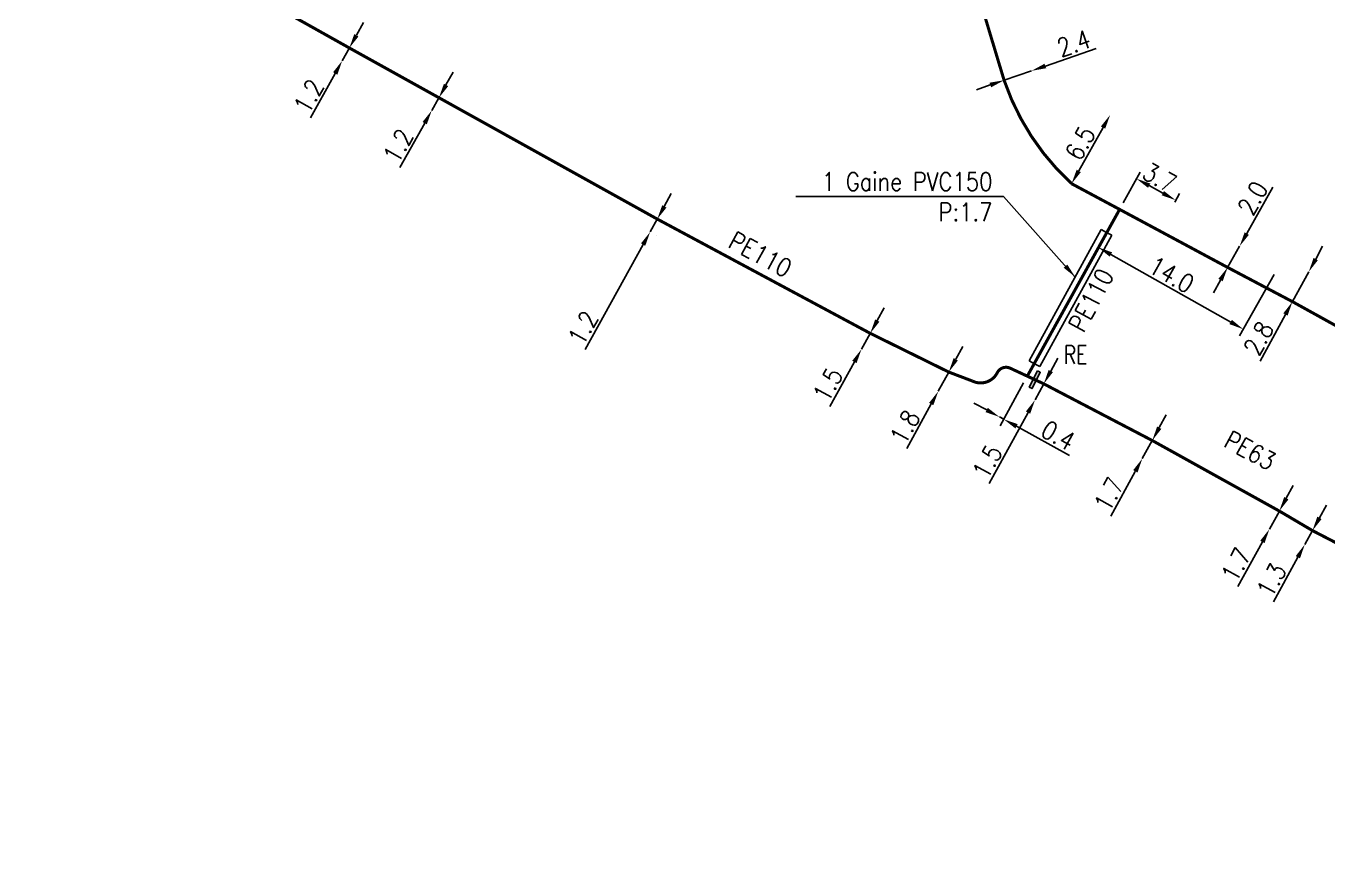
# Model space of a CAD drawing. Header units: millimetres. Extents: x 108995 to 110001, y 128245 to 129001.
# Drawn here: x 109518 to 109625.2, y 128544.6 to 128613.8 of the extents above; entities that cross this region are included whole.
import ezdxf
from ezdxf.enums import TextEntityAlignment as Align

# ---------------------------------------------------------------- set-up
doc = ezdxf.new("R2010")
doc.units = ezdxf.units.MM
doc.header["$PDMODE"] = 34
doc.linetypes.add('L_100_PE', pattern=[14, 10, -1.5, 1, -1.5])
doc.layers.get('0').update_dxf_attribs({"linetype": 'CONTINUOUS'})
doc.layers.get('Defpoints').update_dxf_attribs({"linetype": 'CONTINUOUS'})
for name, color, linetype in [('L_140', 3, 'CONTINUOUS'), ('L_340', 7, 'CONTINUOUS'), ('L_400', 7, 'CONTINUOUS')]:
    doc.layers.add(name, color=color, linetype=linetype)
doc.styles.add('G_ROMANS', font='ROMANS.SHX', dxfattribs={"width": 0.75})
doc.styles.get("Standard").update_dxf_attribs({"font": 'romans.shx', "width": 0.85})
doc.dimstyles.get("Standard").update_dxf_attribs({"dimtxt": 1.5, "dimasz": 1.2, "dimexe": 0.625, "dimexo": 0.625, "dimgap": 0.25, "dimtad": 1, "dimdec": 1, "dimzin": 0, "dimdsep": 46, "dimtxsty": 'Standard', "dimcen": -0.5, "dimadec": 0, "dimazin": 0, "dimtfac": 1, "dimtdec": 1, "dimtmove": 0, "dimatfit": 3, "dimfxl": 1, "dimtolj": 1, "dimtzin": 0, "dimarcsym": 0})

# ---------------------------------------------------------------- blocks, each defined once
blk = doc.blocks.new('*D61')
at = {"layer": 'Defpoints', "color": 0, "linetype": 'Continuous', "transparency": 16777216}
for p in [(109598.55, 128609.38), (109600.82, 128610.16), (109600.82, 128610.16)]:
    blk.add_point(p, dxfattribs=at)
at = {"layer": 'L_140', "color": 0, "linetype": 'Continuous', "lineweight": -2, "transparency": 16777216}
for p, q in [((109601.95, 128610.55), (109606.14, 128612)), ((109598.55, 128609.38), (109600.82, 128610.16)), ((109597.41, 128608.99), (109596.28, 128608.59))]:
    blk.add_line(p, q, dxfattribs=at)
at = {"layer": 'L_140', "color": 0, "linetype": 'Continuous', "transparency": 16777216}
for points in [[(109601.88, 128610.74), (109602.02, 128610.37), (109600.82, 128610.16)], [(109597.35, 128609.18), (109597.48, 128608.8), (109598.55, 128609.38)]]:
    blk.add_solid(points, dxfattribs=at)
at = {"layer": 'L_140', "color": 0, "linetype": 'Continuous', "transparency": 16777216, "insert": (109604.29, 128612.42), "char_height": 1.5, "attachment_point": 5, "rotation": 19.067}
blk.add_mtext('\\A1;2.4', dxfattribs=at)
blk = doc.blocks.new('*D62')
at = {"layer": 'Defpoints', "color": 0, "linetype": 'Continuous', "transparency": 16777216}
for p in [(109623.65, 128593.59), (109623.65, 128593.59), (109622.31, 128591.14)]:
    blk.add_point(p, dxfattribs=at)
at = {"layer": 'L_140', "color": 0, "linetype": 'Continuous', "lineweight": -2, "transparency": 16777216}
for p, q in [((109624.23, 128594.65), (109624.8, 128595.7)), ((109623.65, 128593.59), (109622.31, 128591.14)), ((109621.73, 128590.08), (109619.64, 128586.25))]:
    blk.add_line(p, q, dxfattribs=at)
at = {"layer": 'L_140', "color": 0, "linetype": 'Continuous', "transparency": 16777216}
for points in [[(109624.05, 128594.74), (109624.4, 128594.55), (109623.65, 128593.59)], [(109621.56, 128590.18), (109621.91, 128589.99), (109622.31, 128591.14)]]:
    blk.add_solid(points, dxfattribs=at)
at = {"layer": 'L_140', "color": 0, "linetype": 'Continuous', "transparency": 16777216, "insert": (109619.52, 128588.12), "char_height": 1.5, "attachment_point": 5, "rotation": 61.3333}
blk.add_mtext('\\A1;2.8', dxfattribs=at)
blk = doc.blocks.new('*D84')
at = {"layer": 'Defpoints', "color": 0, "linetype": 'Continuous', "transparency": 16777216}
for p in [(109607.29, 128606.53), (109607.29, 128606.53), (109604.11, 128600.86)]:
    blk.add_point(p, dxfattribs=at)
at = {"layer": 'L_140', "color": 0, "linetype": 'Continuous', "lineweight": -2, "transparency": 16777216}
blk.add_line((109604.7, 128601.91), (109606.7, 128605.49), dxfattribs=at)
at = {"layer": 'L_140', "color": 0, "linetype": 'Continuous', "transparency": 16777216}
for points in [[(109606.53, 128605.58), (109606.88, 128605.39), (109607.29, 128606.53)], [(109604.53, 128602.01), (109604.87, 128601.81), (109604.11, 128600.86)]]:
    blk.add_solid(points, dxfattribs=at)
at = {"layer": 'L_140', "color": 0, "linetype": 'Continuous', "transparency": 16777216, "insert": (109604.83, 128604.19), "char_height": 1.5, "attachment_point": 5, "rotation": 60.7324}
blk.add_mtext('\\A1;6.5', dxfattribs=at)
blk = doc.blocks.new('*D85')
at = {"layer": 'Defpoints', "color": 0, "linetype": 'Continuous', "transparency": 16777216}
for p in [(109617.96, 128595.71), (109617.96, 128595.71), (109616.97, 128593.96)]:
    blk.add_point(p, dxfattribs=at)
at = {"layer": 'L_140', "color": 0, "linetype": 'Continuous', "lineweight": -2, "transparency": 16777216}
for p, q in [((109618.55, 128596.75), (109620.69, 128600.56)), ((109616.97, 128593.96), (109617.96, 128595.71)), ((109616.38, 128592.92), (109615.8, 128591.87))]:
    blk.add_line(p, q, dxfattribs=at)
at = {"layer": 'L_140', "color": 0, "linetype": 'Continuous', "transparency": 16777216}
for points in [[(109618.37, 128596.85), (109618.72, 128596.65), (109617.96, 128595.71)], [(109616.21, 128593.02), (109616.56, 128592.82), (109616.97, 128593.96)]]:
    blk.add_solid(points, dxfattribs=at)
at = {"layer": 'L_140', "color": 0, "linetype": 'Continuous', "transparency": 16777216, "insert": (109619.04, 128599.67), "char_height": 1.5, "attachment_point": 5, "rotation": 60.5831}
blk.add_mtext('\\A1;2.0', dxfattribs=at)
blk = doc.blocks.new('*D86')
at = {"layer": 'Defpoints', "color": 0, "linetype": 'Continuous', "transparency": 16777216}
for p in [(109608.07, 128598.74), (109621.11, 128593.93), (109618.26, 128588.87)]:
    blk.add_point(p, dxfattribs=at)
at = {"layer": 'L_140', "color": 0, "linetype": 'Continuous', "lineweight": -2, "transparency": 16777216}
for p, q in [((109607.76, 128598.2), (109606, 128595.07)), ((109607.35, 128595.03), (109617.22, 128589.46)), ((109620.81, 128593.38), (109617.96, 128588.33))]:
    blk.add_line(p, q, dxfattribs=at)
at = {"layer": 'L_140', "color": 0, "linetype": 'Continuous', "transparency": 16777216}
for points in [[(109607.45, 128595.2), (109607.25, 128594.85), (109606.3, 128595.62)], [(109617.32, 128589.64), (109617.12, 128589.29), (109618.26, 128588.87)]]:
    blk.add_solid(points, dxfattribs=at)
at = {"layer": 'L_140', "color": 0, "linetype": 'Continuous', "transparency": 16777216, "insert": (109612.34, 128593.36), "char_height": 1.5, "attachment_point": 5, "rotation": 330.5799}
blk.add_mtext('\\A1;14.0', dxfattribs=at)
blk = doc.blocks.new('*D122')
at = {"layer": 'Defpoints', "color": 0, "linetype": 'Continuous', "transparency": 16777216}
for p in [(109608.07, 128598.74), (109612.31, 128598.8), (109612.69, 128599.5)]:
    blk.add_point(p, dxfattribs=at)
at = {"layer": 'L_140', "color": 0, "linetype": 'Continuous', "lineweight": -2, "transparency": 16777216}
for p, q in [((109608.37, 128599.29), (109609.75, 128601.82)), ((109610.5, 128600.7), (109611.64, 128600.08)), ((109612.61, 128599.35), (109612.99, 128600.05))]:
    blk.add_line(p, q, dxfattribs=at)
at = {"layer": 'L_140', "color": 0, "linetype": 'Continuous', "transparency": 16777216}
for points in [[(109610.6, 128600.87), (109610.41, 128600.52), (109609.45, 128601.27)], [(109611.73, 128600.25), (109611.54, 128599.9), (109612.69, 128599.5)]]:
    blk.add_solid(points, dxfattribs=at)
at = {"layer": 'L_140', "color": 0, "linetype": 'Continuous', "transparency": 16777216, "insert": (109611.37, 128601.36), "char_height": 1.5, "attachment_point": 5, "rotation": 331.3432}
blk.add_mtext('\\A1;3.7', dxfattribs=at)
blk = doc.blocks.new('*D393')
at = {"layer": 'Defpoints', "color": 0, "linetype": 'Continuous', "transparency": 16777216}
for p in [(109587.52, 128588.53), (109586.8, 128587.22), (109586.8, 128587.22)]:
    blk.add_point(p, dxfattribs=at)
at = {"layer": 'L_140', "color": 0, "linetype": 'Continuous', "lineweight": -2, "transparency": 16777216}
for p, q in [((109588.1, 128589.58), (109588.68, 128590.63)), ((109587.52, 128588.53), (109586.8, 128587.22)), ((109586.21, 128586.17), (109584.18, 128582.51))]:
    blk.add_line(p, q, dxfattribs=at)
at = {"layer": 'L_140', "color": 0, "linetype": 'Continuous', "transparency": 16777216}
for points in [[(109587.93, 128589.68), (109588.28, 128589.49), (109587.52, 128588.53)], [(109586.04, 128586.27), (109586.39, 128586.08), (109586.8, 128587.22)]]:
    blk.add_solid(points, dxfattribs=at)
at = {"layer": 'L_140', "color": 0, "linetype": 'Continuous', "transparency": 16777216, "insert": (109584.03, 128584.3), "char_height": 1.5, "attachment_point": 5, "rotation": 61.0223}
blk.add_mtext('\\A1;1.5', dxfattribs=at)
blk = doc.blocks.new('*D394')
at = {"layer": 'Defpoints', "color": 0, "linetype": 'Continuous', "transparency": 16777216}
for p in [(109569.96, 128597.95), (109569.38, 128596.9), (109569.39, 128596.89)]:
    blk.add_point(p, dxfattribs=at)
at = {"layer": 'L_140', "color": 0, "linetype": 'Continuous', "lineweight": -2, "transparency": 16777216}
for p, q in [((109570.55, 128598.99), (109571.13, 128600.04)), ((109569.97, 128597.94), (109569.39, 128596.89)), ((109570.51, 128597.64), (109570.52, 128597.64)), ((109569.93, 128596.59), (109569.94, 128596.59)), ((109568.81, 128595.84), (109564.02, 128587.19))]:
    blk.add_line(p, q, dxfattribs=at)
at = {"layer": 'L_140', "color": 0, "linetype": 'Continuous', "transparency": 16777216}
for points in [[(109570.38, 128599.09), (109570.73, 128598.89), (109569.97, 128597.94)], [(109568.63, 128595.94), (109568.98, 128595.74), (109569.39, 128596.89)]]:
    blk.add_solid(points, dxfattribs=at)
at = {"layer": 'L_140', "color": 0, "linetype": 'Continuous', "transparency": 16777216, "insert": (109563.86, 128588.98), "char_height": 1.5, "attachment_point": 5, "rotation": 61.0241}
blk.add_mtext('\\A1;1.2', dxfattribs=at)
blk = doc.blocks.new('*D395')
at = {"layer": 'Defpoints', "color": 0, "linetype": 'Continuous', "transparency": 16777216}
for p in [(109551.98, 128607.94), (109551.39, 128606.89), (109551.39, 128606.89)]:
    blk.add_point(p, dxfattribs=at)
at = {"layer": 'L_140', "color": 0, "linetype": 'Continuous', "lineweight": -2, "transparency": 16777216}
for p, q in [((109552.56, 128608.99), (109553.15, 128610.04)), ((109551.98, 128607.94), (109551.39, 128606.89)), ((109550.81, 128605.84), (109548.77, 128602.19))]:
    blk.add_line(p, q, dxfattribs=at)
at = {"layer": 'L_140', "color": 0, "linetype": 'Continuous', "transparency": 16777216}
for points in [[(109552.39, 128609.09), (109552.74, 128608.89), (109551.98, 128607.94)], [(109550.63, 128605.94), (109550.98, 128605.75), (109551.39, 128606.89)]]:
    blk.add_solid(points, dxfattribs=at)
at = {"layer": 'L_140', "color": 0, "linetype": 'Continuous', "transparency": 16777216, "insert": (109548.62, 128603.98), "char_height": 1.5, "attachment_point": 5, "rotation": 60.8307}
blk.add_mtext('\\A1;1.2', dxfattribs=at)
blk = doc.blocks.new('*D396')
at = {"layer": 'Defpoints', "color": 0, "linetype": 'Continuous', "transparency": 16777216}
for p in [(109544.6, 128612.04), (109544.01, 128610.99), (109544.01, 128610.99)]:
    blk.add_point(p, dxfattribs=at)
at = {"layer": 'L_140', "color": 0, "linetype": 'Continuous', "lineweight": -2, "transparency": 16777216}
for p, q in [((109545.18, 128613.09), (109545.76, 128614.14)), ((109544.6, 128612.04), (109544.01, 128610.99)), ((109543.43, 128609.94), (109541.4, 128606.28))]:
    blk.add_line(p, q, dxfattribs=at)
at = {"layer": 'L_140', "color": 0, "linetype": 'Continuous', "transparency": 16777216}
for points in [[(109545, 128613.18), (109545.35, 128612.99), (109544.6, 128612.04)], [(109543.26, 128610.04), (109543.61, 128609.84), (109544.01, 128610.99)]]:
    blk.add_solid(points, dxfattribs=at)
at = {"layer": 'L_140', "color": 0, "linetype": 'Continuous', "transparency": 16777216, "insert": (109541.25, 128608.07), "char_height": 1.5, "attachment_point": 5, "rotation": 60.9568}
blk.add_mtext('\\A1;1.2', dxfattribs=at)
blk = doc.blocks.new('*D400')
at = {"layer": 'Defpoints', "color": 0, "linetype": 'Continuous', "transparency": 16777216}
for p in [(109623.96, 128572.28), (109623.33, 128571.14), (109623.33, 128571.14)]:
    blk.add_point(p, dxfattribs=at)
at = {"layer": 'L_140', "color": 0, "linetype": 'Continuous', "lineweight": -2, "transparency": 16777216}
for p, q in [((109624.53, 128573.33), (109625.11, 128574.38)), ((109623.96, 128572.28), (109623.33, 128571.14)), ((109622.76, 128570.08), (109620.75, 128566.41))]:
    blk.add_line(p, q, dxfattribs=at)
at = {"layer": 'L_140', "color": 0, "linetype": 'Continuous', "transparency": 16777216}
for points in [[(109624.36, 128573.43), (109624.71, 128573.23), (109623.96, 128572.28)], [(109622.58, 128570.18), (109622.93, 128569.99), (109623.33, 128571.14)]]:
    blk.add_solid(points, dxfattribs=at)
at = {"layer": 'L_140', "color": 0, "linetype": 'Continuous', "transparency": 16777216, "insert": (109620.59, 128568.2), "char_height": 1.5, "attachment_point": 5, "rotation": 61.3116}
blk.add_mtext('\\A1;1.3', dxfattribs=at)
blk = doc.blocks.new('*D401')
at = {"layer": 'Defpoints', "color": 0, "linetype": 'Continuous', "transparency": 16777216}
for p in [(109621.23, 128573.89), (109620.41, 128572.4), (109620.41, 128572.4)]:
    blk.add_point(p, dxfattribs=at)
at = {"layer": 'L_140', "color": 0, "linetype": 'Continuous', "lineweight": -2, "transparency": 16777216}
for p, q in [((109621.8, 128574.95), (109622.38, 128576)), ((109621.23, 128573.89), (109620.41, 128572.4)), ((109619.84, 128571.35), (109617.82, 128567.67))]:
    blk.add_line(p, q, dxfattribs=at)
at = {"layer": 'L_140', "color": 0, "linetype": 'Continuous', "transparency": 16777216}
for points in [[(109621.63, 128575.04), (109621.98, 128574.85), (109621.23, 128573.89)], [(109619.66, 128571.45), (109620.01, 128571.25), (109620.41, 128572.4)]]:
    blk.add_solid(points, dxfattribs=at)
at = {"layer": 'L_140', "color": 0, "linetype": 'Continuous', "transparency": 16777216, "insert": (109617.67, 128569.47), "char_height": 1.5, "attachment_point": 5, "rotation": 61.3116}
blk.add_mtext('\\A1;1.7', dxfattribs=at)
blk = doc.blocks.new('*D402')
at = {"layer": 'Defpoints', "color": 0, "linetype": 'Continuous', "transparency": 16777216}
for p in [(109610.76, 128579.7), (109609.94, 128578.21), (109609.94, 128578.21)]:
    blk.add_point(p, dxfattribs=at)
at = {"layer": 'L_140', "color": 0, "linetype": 'Continuous', "lineweight": -2, "transparency": 16777216}
for p, q in [((109611.33, 128580.76), (109611.91, 128581.81)), ((109610.76, 128579.7), (109609.94, 128578.21)), ((109609.36, 128577.16), (109607.35, 128573.48))]:
    blk.add_line(p, q, dxfattribs=at)
at = {"layer": 'L_140', "color": 0, "linetype": 'Continuous', "transparency": 16777216}
for points in [[(109611.16, 128580.85), (109611.51, 128580.66), (109610.76, 128579.7)], [(109609.19, 128577.26), (109609.54, 128577.06), (109609.94, 128578.21)]]:
    blk.add_solid(points, dxfattribs=at)
at = {"layer": 'L_140', "color": 0, "linetype": 'Continuous', "transparency": 16777216, "insert": (109607.19, 128575.28), "char_height": 1.5, "attachment_point": 5, "rotation": 61.3116}
blk.add_mtext('\\A1;1.7', dxfattribs=at)
blk = doc.blocks.new('*D403')
at = {"layer": 'Defpoints', "color": 0, "linetype": 'Continuous', "transparency": 16777216}
for p in [(109601.82, 128584.37), (109601.1, 128583.05), (109601.1, 128583.05)]:
    blk.add_point(p, dxfattribs=at)
at = {"layer": 'L_140', "color": 0, "linetype": 'Continuous', "lineweight": -2, "transparency": 16777216}
for p, q in [((109602.39, 128585.42), (109602.97, 128586.48)), ((109601.82, 128584.37), (109601.1, 128583.05)), ((109600.52, 128582), (109597.33, 128576.16))]:
    blk.add_line(p, q, dxfattribs=at)
at = {"layer": 'L_140', "color": 0, "linetype": 'Continuous', "transparency": 16777216}
for points in [[(109602.22, 128585.52), (109602.57, 128585.33), (109601.82, 128584.37)], [(109600.35, 128582.1), (109600.7, 128581.91), (109601.1, 128583.05)]]:
    blk.add_solid(points, dxfattribs=at)
at = {"layer": 'L_140', "color": 0, "linetype": 'Continuous', "transparency": 16777216, "insert": (109597.17, 128577.95), "char_height": 1.5, "attachment_point": 5, "rotation": 61.3116}
blk.add_mtext('\\A1;1.5', dxfattribs=at)
blk = doc.blocks.new('*D404')
at = {"layer": 'Defpoints', "color": 0, "linetype": 'Continuous', "transparency": 16777216}
for p in [(109593.99, 128585.34), (109593.13, 128583.76), (109593.13, 128583.76)]:
    blk.add_point(p, dxfattribs=at)
at = {"layer": 'L_140', "color": 0, "linetype": 'Continuous', "lineweight": -2, "transparency": 16777216}
for p, q in [((109594.57, 128586.39), (109595.14, 128587.44)), ((109593.99, 128585.34), (109593.13, 128583.76)), ((109592.55, 128582.71), (109590.54, 128579.03))]:
    blk.add_line(p, q, dxfattribs=at)
at = {"layer": 'L_140', "color": 0, "linetype": 'Continuous', "transparency": 16777216}
for points in [[(109594.39, 128586.49), (109594.74, 128586.29), (109593.99, 128585.34)], [(109592.37, 128582.8), (109592.72, 128582.61), (109593.13, 128583.76)]]:
    blk.add_solid(points, dxfattribs=at)
at = {"layer": 'L_140', "color": 0, "linetype": 'Continuous', "transparency": 16777216, "insert": (109590.38, 128580.82), "char_height": 1.5, "attachment_point": 5, "rotation": 61.3127}
blk.add_mtext('\\A1;1.8', dxfattribs=at)
blk = doc.blocks.new('*D405')
at = {"layer": 'Defpoints', "color": 0, "linetype": 'Continuous', "transparency": 16777216}
for p in [(109600.46, 128585), (109598.17, 128581.64), (109598.17, 128581.64)]:
    blk.add_point(p, dxfattribs=at)
at = {"layer": 'L_140', "color": 0, "linetype": 'Continuous', "lineweight": -2, "transparency": 16777216}
for p, q in [((109600.16, 128584.45), (109598.22, 128580.9)), ((109597.12, 128582.22), (109596.06, 128582.79)), ((109598.17, 128581.64), (109598.52, 128581.45)), ((109599.57, 128580.87), (109603.95, 128578.48))]:
    blk.add_line(p, q, dxfattribs=at)
at = {"layer": 'L_140', "color": 0, "linetype": 'Continuous', "transparency": 16777216}
for points in [[(109597.21, 128582.39), (109597.02, 128582.04), (109598.17, 128581.64)], [(109599.67, 128581.05), (109599.48, 128580.7), (109598.52, 128581.45)]]:
    blk.add_solid(points, dxfattribs=at)
at = {"layer": 'L_140', "color": 0, "linetype": 'Continuous', "transparency": 16777216, "insert": (109603.01, 128580.13), "char_height": 1.5, "attachment_point": 5, "rotation": 331.3116}
blk.add_mtext('\\A1;0.4', dxfattribs=at)
blk = doc.blocks.new('L_340_21')
at = {"linetype": 'Continuous'}
blk.add_hatch(color=0, dxfattribs=at).paths.add_polyline_path([(0.125, 0.75), (-0.125, 0.75), (-0.125, -0.75), (0.125, -0.75)])
at = {"color": 0, "linetype": 'Continuous'}
blk.add_lwpolyline([(-0.125, 0.75), (0.125, 0.75), (0.125, -0.75), (-0.125, -0.75)], close=True, dxfattribs=at)
at = {"color": 0, "linetype": 'Continuous', "width": 0.75}
for tag, height, flags, p in [('RE', 1, 8, (0, 2)), ('DEF_LEG', 1.2, 3, (0, -5)), ('DEF_COUP', 1.2, 3, (0, -7.5)), ('DEF_TYPE', 1.2, 3, (0, -10))]:
    blk.add_attdef(tag, text='', height=height, dxfattribs=dict(at, flags=flags)).set_placement(p, align=Align.MIDDLE)

msp = doc.modelspace()

# ---------------------------------------------------------------- linework, layer by layer
at = {"layer": 'L_140', "linetype": 'L_100_PE', "ltscale": 0.5, "const_width": 0.25}
msp.add_lwpolyline([(109599.12, 128671.13), (109613.7, 128663.62), (109610.07, 128656.24), (109606.68, 128647.63), (109599.12, 128629.33), (109595.86, 128621.43, 0.090869), (109596.41, 128616.48), (109598.55, 128609.38, 0.125559), (109604.11, 128600.86), (109604.11, 128600.86), (109608.07, 128598.74), (109616.97, 128593.96), (109622.31, 128591.14), (109631.4, 128586.11)], format="xyb", dxfattribs=at)
at = {"layer": 'L_140', "linetype": 'L_100_PE', "ltscale": 0.5, "const_width": 0.25, "flags": 128}
msp.add_lwpolyline([(109678.67, 128544.69), (109664.55, 128551.64), (109644.39, 128561.89), (109630.62, 128568.83), (109623.96, 128572.28), (109621.23, 128573.89), (109610.76, 128579.7), (109601.82, 128584.37), (109599.05, 128585.66, 0.40485), (109597.99, 128585.29, -0.410858), (109595.94, 128584.6), (109593.99, 128585.34), (109587.52, 128588.53), (109569.96, 128597.95), (109551.98, 128607.94), (109544.6, 128612.04), (109527, 128621.9), (109518.08, 128626.86)], format="xyb", dxfattribs=at)
msp.add_lwpolyline([(109600.46, 128585), (109608.07, 128598.74)], dxfattribs=at)
at = {"layer": 'L_400', "color": 7, "linetype": 'CONTINUOUS'}
for p, q in [((109606.56, 128597.09), (109600.62, 128586.27)), ((109607.44, 128596.61), (109601.49, 128585.79)), ((109606.56, 128597.09), (109607, 128596.85)), ((109607.44, 128596.61), (109607, 128596.85)), ((109600.62, 128586.27), (109601.05, 128586.03)), ((109601.49, 128585.79), (109601.05, 128586.03))]:
    msp.add_line(p, q, dxfattribs=at)

# ---------------------------------------------------------------- block references
at = {"layer": 'L_340'}
ref = msp.add_blockref('L_340_21', (109601.08, 128584.71), dxfattribs=dict(at, rotation=333.0587384499924))
ref.add_attrib('RE', 'RE', dxfattribs={"layer": '0', "height": 1.5, "style": 'G_ROMANS', "width": 0.75, "flags": 8}).set_placement((109604.44, 128586.77), align=Align.MIDDLE)

# ---------------------------------------------------------------- texts
at = {"layer": 'L_140', "linetype": 'Continuous', "width": 0.85}
for s, p in [('PE110', (109578.47, 128595.03)), ('PE63', (109618.82, 128578.88))]:
    msp.add_text(s, height=1.5, rotation=331.3603, dxfattribs=at).set_placement(p, align=Align.MIDDLE)
msp.add_text('PE110', height=1.5, rotation=62.1897, dxfattribs=at).set_placement((109605.1, 128588.49))
at = {"layer": 'L_400', "linetype": 'Continuous', "insert": (109597.58, 128597.78), "char_height": 1.5, "attachment_point": 9}
msp.add_mtext('\\A1;1 Gaine PVC150\\PP:1.7', dxfattribs=at)

# ---------------------------------------------------------------- dimensions: what is measured, and where the dimension line sits
at = {"layer": 'L_140', "linetype": 'Continuous'}
for base, p1, p2, angle, picture, middle in [((109544.01, 128610.99), (109544.6, 128612.04), (109544.01, 128610.99), 60.9568, '*D396', (109542.12, 128607.58)), ((109551.39, 128606.89), (109551.98, 128607.94), (109551.39, 128606.89), 60.8307, '*D395', (109549.5, 128603.49)), ((109569.39, 128596.89), (109569.96, 128597.95), (109569.38, 128596.9), 61.0241, '*D394', (109564.74, 128588.49)), ((109586.8, 128587.22), (109587.52, 128588.53), (109586.8, 128587.22), 61.0223, '*D393', (109584.91, 128583.81)), ((109593.13, 128583.76), (109593.99, 128585.34), (109593.13, 128583.76), 61.3127, '*D404', (109591.26, 128580.34)), ((109601.1, 128583.05), (109601.82, 128584.37), (109601.1, 128583.05), 61.3116, '*D403', (109598.04, 128577.47)), ((109598.17, 128581.64), (109600.46, 128585), (109598.17, 128581.64), 331.3116, '*D405', (109602.53, 128579.25)), ((109609.94, 128578.21), (109610.76, 128579.7), (109609.94, 128578.21), 61.3116, '*D402', (109608.07, 128574.8)), ((109620.41, 128572.4), (109621.23, 128573.89), (109620.41, 128572.4), 61.3116, '*D401', (109618.54, 128568.99)), ((109623.33, 128571.14), (109623.96, 128572.28), (109623.33, 128571.14), 61.3116, '*D400', (109621.46, 128567.72))]:
    dim = msp.add_linear_dim(base=base, p1=p1, p2=p2, angle=angle, dimstyle='Standard', dxfattribs=at)
    dim.commit()
    dim.dimension.update_dxf_attribs({"geometry": picture, "text_midpoint": middle, "dimtype": 160})
for base, p1, p2, angle, override, picture, middle in [((109600.82, 128610.16), (109598.55, 128609.38), (109600.82, 128610.16), 199.067, {"dimscale": 1, "dimlfac": 1, "dimlunit": 2, "dimatfit": 0}, '*D61', (109604.61, 128611.47)), ((109607.29, 128606.53), (109604.11, 128600.86), (109607.29, 128606.53), 240.7324, {"dimatfit": 0}, '*D84', (109605.7, 128603.7)), ((109612.69, 128599.5), (109608.07, 128598.74), (109612.31, 128598.8), 151.3432, {"dimatfit": 0}, '*D122', (109610.89, 128600.48)), ((109617.96, 128595.71), (109616.97, 128593.96), (109617.96, 128595.71), 240.5831, {"dimscale": 1, "dimlfac": 1, "dimlunit": 2, "dimatfit": 0}, '*D85', (109619.91, 128599.18)), ((109623.65, 128593.59), (109622.31, 128591.14), (109623.65, 128593.59), 241.3333, {"dimatfit": 0}, '*D62', (109620.4, 128587.64))]:
    dim = msp.add_linear_dim(base=base, p1=p1, p2=p2, angle=angle, dimstyle='Standard', override=override, dxfattribs=at)
    dim.commit()
    dim.dimension.update_dxf_attribs({"geometry": picture, "text_midpoint": middle, "dimtype": 160})
dim = msp.add_linear_dim(base=(109618.26, 128588.87), p1=(109608.07, 128598.74), p2=(109621.11, 128593.93), angle=150.5799, text='14.0', dimstyle='Standard', override={"dimatfit": 0}, dxfattribs=at)
dim.commit()
dim.dimension.update_dxf_attribs({"geometry": '*D86', "text_midpoint": (109611.85, 128592.49), "dimtype": 160})

# ---------------------------------------------------------------- leaders
at = {"layer": 'L_400', "linetype": 'Continuous', "annotation_type": 0, "has_hookline": 1, "hookline_direction": 1, "text_width": 15.66}
msp.add_leader([(109604.41, 128593.17), (109598.5, 128599.79), (109597.3, 128599.79)], dimstyle='Standard', override={"dimgap": 0.25, "dimtad": 1}, dxfattribs=at)

doc.saveas('drawing.dxf')
